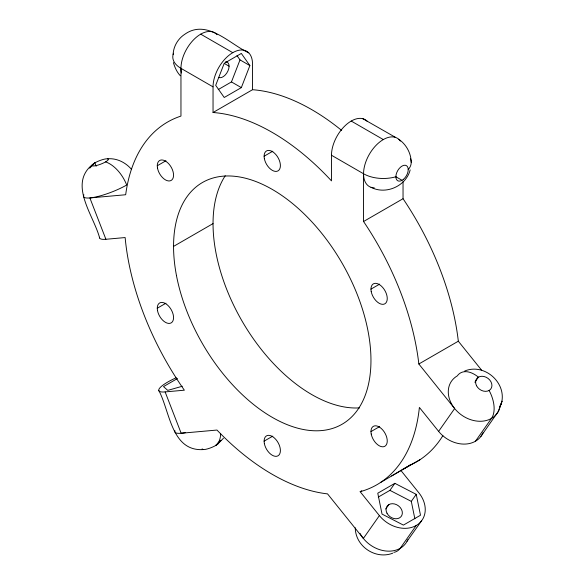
<?xml version="1.0" encoding="UTF-8"?>
<svg xmlns="http://www.w3.org/2000/svg" width="584" height="584" viewBox="0 0 584 584"><rect width="100%" height="100%" fill="white"/><g stroke="black" fill="none" stroke-linecap="round" stroke-linejoin="round"><path stroke-width="0.88" d="M173.119 54.465C173.441 46.421 177.996 38.632 184.763 34.295C206.94 18.433 229.607 44.063 248.748 52.845M500.962 404.792C508.131 383.995 485.056 362.642 464.725 371.001M410.165 169.915C406.062 186.128 385.82 195.1 370.993 187.289M500.065 406.668L501.999 401.164L498.364 411.362L480.712 436.671M218.248 89.556L231.454 81.928L240.002 59.896L236.987 55.604M241.331 87.622L249.872 65.59L241.331 53.436L224.234 63.306L215.686 85.337L224.234 97.492L241.331 87.622L231.454 81.928M407.063 541.251L421.495 520.921M378.271 497.086L389.922 490.356L394.857 483.333L416.231 494.349L420.502 515.234L403.405 525.104L382.038 514.088L377.768 493.203L394.857 483.333M400.77 470.303L418.874 492.823A27.915 22.017 35.1 0 1 416.231 525.483A27.915 22.017 35.1 0 1 379.396 515.614L363.358 538.433L327.544 493.881A209.379 120.881 60 0 1 216.978 430.05L181.164 433.248L165.126 391.908A27.915 5.898 -21.2 0 1 176.164 377.768M379.396 515.614L360.16 491.691A209.379 120.881 60 0 0 419.385 407.435L438.613 431.364L454.651 408.544L418.845 364A209.379 120.881 60 0 0 363.555 221.511L363.555 173.762L331.478 155.242A27.915 16.118 -60 0 1 345.399 125.421A27.915 16.118 -60 0 1 367.533 121.589M385.783 508.963L388.856 504.591M474.843 382.264L478.427 377.162A27.915 16.118 60 0 0 457.301 375.884A27.915 22.017 35.1 0 0 462.265 415.531A27.915 22.017 35.1 0 0 500.349 404.989M414.859 518.774L411.297 501.371L416.231 494.349M416.231 525.483L400.193 548.303A27.915 16.118 60 0 1 393.871 552.354M475.449 441.234L491.487 418.414A27.915 16.118 60 0 0 489.115 390.455M93.017 164.608L89.659 168.075L94.885 162.856L96.192 166.206M217.496 443.782L220.854 440.321L215.62 445.534A27.915 16.118 60 0 0 220.642 433.803M92.739 164.352C67.839 184.099 93.82 215.525 99.63 237.995M217.774 444.037L223.468 438.212M380.359 482.596L410.151 465.119L391.674 475.938M200.699 34.149L232.782 52.669A27.915 16.118 -60 0 0 213.043 86.863L213.043 112.508L252.522 89.71A209.379 120.881 60 0 1 341.64 130.415M157.271 165.761L165.958 160.746M264.114 156.213L272.801 151.198M173.558 246.397L213.043 223.599M157.271 308.221L165.958 303.206M363.555 221.511L403.04 198.713L403.04 181.595M177.485 378.52L163.498 386.593L167.769 390.382L182.303 386.243M370.964 289.131L379.651 284.116M264.114 441.139L272.801 436.124M418.845 364L458.323 341.202L481.625 370.198M370.964 431.598L379.651 426.583M360.16 491.691L361.744 490.779M402.391 469.638L419.845 459.805M392.762 553.187C375.519 559.874 355.386 546.354 355.262 527.797M99.55 237.272A27.915 5.898 -21.2 0 0 105.908 239.279L125.137 237.557A209.379 120.881 60 0 0 184.362 390.192L165.126 391.908M107.434 158.797C116.639 157.994 125.399 162.323 131.356 169.185M203.079 449.592C171.258 451.417 169.907 410.997 158.848 390.63M389.922 490.356L411.297 501.371M362.825 118.705L395.609 137.437M351.218 121.049L383.301 139.569M240.002 59.896L249.872 65.59M224.351 63.474L229.081 66.204M395.748 176.675L402.048 180.317M173.536 53.232A27.915 16.118 0 0 0 180.96 68.343L213.043 86.863M398.733 139.24C406.252 144.394 411.07 153.198 411.216 162.33M180.339 75.759C176.864 72.197 174.806 67.313 173.39 62.597M105.908 239.279L89.87 197.939L125.677 194.742A209.379 120.881 60 0 1 180.96 116.085L180.96 68.343M331.478 155.242L331.478 180.887A209.379 120.881 60 0 0 213.043 112.508M252.522 89.71L252.522 64.065A27.915 16.118 -60 0 0 232.782 52.669M92.228 165.695A27.915 16.118 60 0 1 94.885 162.856M105.573 161.899A27.915 16.118 60 0 1 126.699 185.011A27.915 5.898 -21.2 0 1 96.623 196.793A27.915 5.898 -21.2 0 1 83.935 194.844M218.409 442.84A8.723 1.847 -21.2 0 1 210.145 448.037A8.723 1.847 -21.2 0 1 202.188 448.746M410.435 158.578A27.915 16.118 0 0 1 408.216 169.63M395.879 176.755A27.915 16.118 0 0 1 363.555 173.762M225.585 61.802A8.723 5.037 -60 0 1 227.972 70.912A8.723 5.037 -60 0 1 218.628 77.365M407.771 539.755A27.915 22.017 35.1 0 1 385.126 550.916A27.915 22.017 35.1 0 1 360.043 533.411M185.464 432.62A27.915 5.898 -21.2 0 1 174.945 430.722M403.04 198.713A209.379 120.881 60 0 1 458.323 341.202M442.891 435.62A209.379 120.881 60 0 1 409.136 465.565M181.434 73.022A27.915 16.118 -60 0 1 192.859 40.559A27.915 16.118 -60 0 1 217.014 34.69M374.271 187.851A27.915 16.118 -60 0 1 369 154.899A27.915 16.118 -60 0 1 400.39 141.094M483.026 432.686A27.915 22.017 35.1 0 1 438.613 431.364M359.598 407.887A139.583 80.592 60 0 1 242.083 321.112A139.583 80.592 60 0 1 225.234 175.769M386.973 513.183A8.723 6.884 35.1 0 0 401.091 516.577A8.723 6.884 35.1 0 0 394.536 503.956A8.723 6.884 35.1 0 0 386.973 513.183M96.294 165.557A8.723 1.847 -21.2 0 0 108.39 159.337A8.723 1.847 -21.2 0 0 96.01 162.243A8.723 1.847 -21.2 0 0 96.294 165.557M476.537 385.754A8.723 6.884 35.1 0 0 490.662 389.148A8.723 6.884 35.1 0 0 484.107 376.527A8.723 6.884 35.1 0 0 476.537 385.754M403.42 179.346A8.723 5.037 -60 0 0 406.574 165.732A8.723 5.037 -60 0 0 396.156 174.492A8.723 5.037 -60 0 0 403.42 179.346M157.512 310.63A11.512 6.65 60 0 0 171.068 322.952A11.512 6.65 60 0 0 167.666 305.184A11.512 6.65 60 0 0 157.512 310.63M371.205 434A11.512 6.65 60 0 0 384.761 446.329A11.512 6.65 60 0 0 381.359 428.561A11.512 6.65 60 0 0 371.205 434M264.355 158.622A11.512 6.65 60 0 0 277.911 170.944A11.512 6.65 60 0 0 274.509 153.176A11.512 6.65 60 0 0 264.355 158.622M176.47 275.56A139.583 80.592 60 0 0 340.764 424.977A139.583 80.592 60 0 0 299.541 209.598A139.583 80.592 60 0 0 176.47 275.56M371.205 291.54A11.512 6.65 60 0 0 384.761 303.863A11.512 6.65 60 0 0 381.359 286.094A11.512 6.65 60 0 0 371.205 291.54M264.355 443.548A11.512 6.65 60 0 0 277.911 455.87A11.512 6.65 60 0 0 274.509 438.102A11.512 6.65 60 0 0 264.355 443.548M157.512 168.163A11.512 6.65 60 0 0 171.068 180.493A11.512 6.65 60 0 0 167.666 162.724A11.512 6.65 60 0 0 157.512 168.163"/></g></svg>
